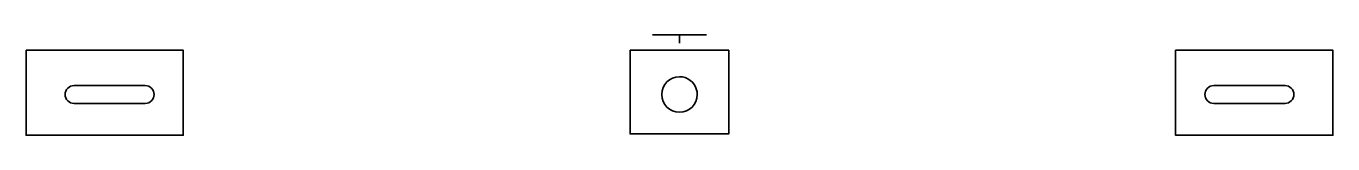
# Model space of a CAD drawing. Header units: millimetres. Extents: x 66 to 299, y -18 to 0.
import ezdxf

# ---------------------------------------------------------------- set-up
doc = ezdxf.new("R2010")
doc.units = ezdxf.units.MM
doc.header["$MEASUREMENT"] = 0
doc.layers.add('タップのコピー', color=7, linetype='Continuous', lineweight=0)

msp = doc.modelspace()

# ---------------------------------------------------------------- linework, layer by layer
at = {"layer": 'タップのコピー', "color": 29, "lineweight": 35}
msp.add_line((182, -1.48), (182, 0), dxfattribs=at)
msp.add_lwpolyline([(177.19, 0), (182, 0), (186.81, 0)], dxfattribs=at)
for points in [[(65.51, -2.76), (65.51, -17.9), (93.54, -17.9), (93.54, -2.76)], [(173.2, -2.76), (173.2, -17.68), (190.8, -17.68), (190.8, -2.76)], [(270.47, -2.76), (270.47, -17.9), (298.5, -17.9), (298.5, -2.76)]]:
    msp.add_lwpolyline(points, close=True, dxfattribs=at)
for points, knots in [([(86.75, -12.23), (86.75, -12.23), (74.05, -12.23), (74.05, -12.23), (73.17, -12.23), (72.46, -11.52), (72.46, -10.64), (72.46, -9.77), (73.17, -9.05), (74.05, -9.05), (74.05, -9.05), (86.75, -9.05), (86.75, -9.05), (87.63, -9.05), (88.34, -9.77), (88.34, -10.64), (88.34, -11.52), (87.63, -12.23), (86.75, -12.23)], [0, 0, 0, 0, 1, 1, 1, 2, 2, 2, 3, 3, 3, 4, 4, 4, 5, 5, 5, 6, 6, 6, 6]), ([(182, -13.82), (180.25, -13.82), (178.83, -12.4), (178.83, -10.64), (178.83, -8.89), (180.25, -7.47), (182, -7.47), (183.46, -7.47), (184.68, -8.45), (185.05, -9.79), (185.05, -9.79), (185.05, -9.77), (185.05, -9.77), (185.06, -9.78), (185.06, -9.8), (185.06, -9.82), (185.09, -9.92), (185.11, -10.03), (185.13, -10.14), (185.14, -10.18), (185.14, -10.21), (185.15, -10.24), (185.16, -10.37), (185.17, -10.51), (185.17, -10.64), (185.17, -12.4), (183.75, -13.82), (182, -13.82)], [0, 0, 0, 0, 1, 1, 1, 2, 2, 2, 3, 3, 3, 4, 4, 4, 5, 5, 5, 6, 6, 6, 7, 7, 7, 8, 8, 8, 9, 9, 9, 9]), ([(289.97, -12.23), (289.97, -12.23), (277.27, -12.23), (277.27, -12.23), (276.39, -12.23), (275.68, -11.52), (275.68, -10.64), (275.68, -9.77), (276.39, -9.05), (277.27, -9.05), (277.27, -9.05), (289.97, -9.05), (289.97, -9.05), (290.84, -9.05), (291.55, -9.77), (291.55, -10.64), (291.55, -11.52), (290.84, -12.23), (289.97, -12.23)], [0, 0, 0, 0, 1, 1, 1, 2, 2, 2, 3, 3, 3, 4, 4, 4, 5, 5, 5, 6, 6, 6, 6])]:
    msp.add_open_spline(points, degree=3, knots=knots, dxfattribs=at)

doc.saveas('drawing.dxf')
